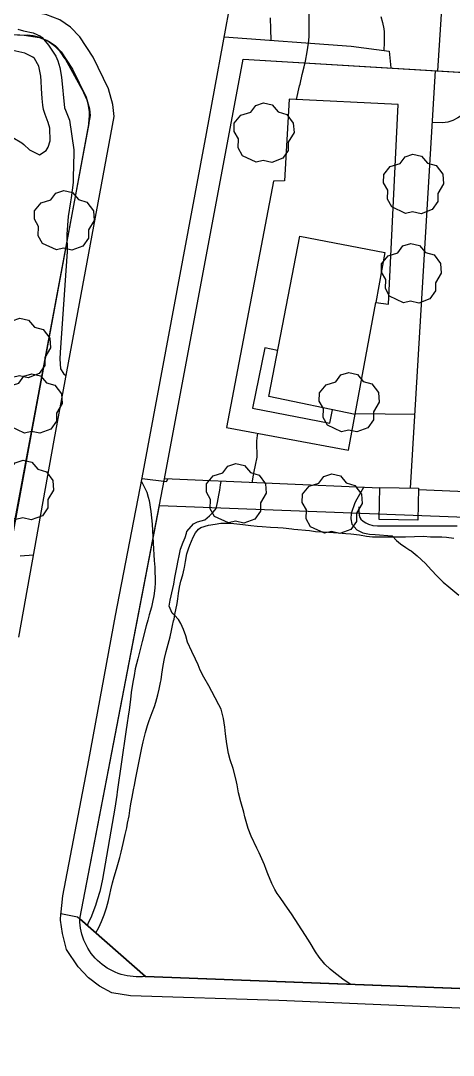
# Model space of a CAD drawing. Extents: x 483350 to 484165, y 4631134 to 4631561.
# Drawn here: x 484006.6 to 484034.9, y 4631381.4 to 4631449.1 of the extents above; entities that cross this region are included whole.
import ezdxf

# ---------------------------------------------------------------- set-up
doc = ezdxf.new("R2010")
doc.units = 0
doc.header["$MEASUREMENT"] = 0
doc.layers.add('1000_corbes', color=35, linetype='Continuous', plot=False)
doc.layers.add('1000_corbes mestres', color=37, linetype='Continuous', plot=False)
doc.layers.add('_POUM POLIGON', color=5, linetype='Continuous', lineweight=30)
for name, color, linetype in [('camins', 252, 'Continuous'), ('edificació', 252, 'Continuous'), ('illes', 252, 'Continuous'), ('parcel.les', 252, 'Continuous'), ('voreres', 252, 'Continuous')]:
    doc.layers.add(name, color=color, linetype=linetype)
doc.layers.add('vegetació_arbres', color=7, linetype='Continuous', true_color=0x8bb078)

msp = doc.modelspace()

# ---------------------------------------------------------------- linework, layer by layer
at = {"layer": '1000_corbes', "flags": 128}
for points in [[(484024.641, 4631443.944), (484024.858, 4631444.82), (484024.889, 4631444.937), (484025.028, 4631445.571), (484025.16, 4631446.082), (484025.251, 4631446.452), (484025.356, 4631447.046), (484025.442, 4631447.62), (484025.471, 4631448.047), (484025.473, 4631451.828), (484025.462, 4631451.946), (484025.381, 4631452.299), (484025.169, 4631452.888), (484025.021, 4631453.226), (484024.918, 4631453.447), (484024.71, 4631453.921), (484022.977, 4631456.342), (484022.694, 4631456.596), (484022.487, 4631456.783)], [(484024.641, 4631443.944), (484024.858, 4631444.82), (484024.889, 4631444.937), (484025.028, 4631445.571), (484025.16, 4631446.082), (484025.251, 4631446.452), (484025.356, 4631447.046), (484025.442, 4631447.62), (484025.471, 4631448.047), (484025.473, 4631451.828), (484025.462, 4631451.946), (484025.381, 4631452.299), (484025.169, 4631452.888), (484025.021, 4631453.226), (484024.918, 4631453.447), (484024.71, 4631453.921), (484022.977, 4631456.342), (484022.694, 4631456.596), (484022.487, 4631456.783)], [(484006.398, 4631448.531), (484006.772, 4631448.431), (484007.388, 4631448.302), (484007.869, 4631448.084), (484007.985, 4631447.985), (484008.407, 4631447.497), (484008.884, 4631446.772), (484009.019, 4631446.467), (484009.141, 4631446.029), (484009.254, 4631445.389), (484009.44, 4631443.396), (484009.516, 4631443.242), (484009.775, 4631442.584), (484010.063, 4631440.645), (484010.059, 4631440.234), (484010.034, 4631439.848), (484010.031, 4631439.522), (484010.028, 4631438.944), (484010.009, 4631438.492), (484009.964, 4631438), (484009.886, 4631437.495), (484009.845, 4631437.246), (484009.689, 4631436.283), (484009.611, 4631435.11), (484009.634, 4631433.975), (484009.162, 4631427.365), (484009.138, 4631426.956), (484009.198, 4631426.294), (484009.376, 4631425.988), (484009.561, 4631425.834)], [(484006.398, 4631448.531), (484006.772, 4631448.431), (484007.388, 4631448.302), (484007.869, 4631448.084), (484007.985, 4631447.985), (484008.407, 4631447.497), (484008.884, 4631446.772), (484009.019, 4631446.467), (484009.141, 4631446.029), (484009.254, 4631445.389), (484009.44, 4631443.396), (484009.516, 4631443.242), (484009.775, 4631442.584), (484010.063, 4631440.645), (484010.059, 4631440.234), (484010.034, 4631439.848), (484010.031, 4631439.522), (484010.028, 4631438.944), (484010.009, 4631438.492), (484009.964, 4631438), (484009.886, 4631437.495), (484009.845, 4631437.246), (484009.689, 4631436.283), (484009.611, 4631435.11), (484009.634, 4631433.975), (484009.162, 4631427.365), (484009.138, 4631426.956), (484009.198, 4631426.294), (484009.376, 4631425.988), (484009.561, 4631425.834)], [(484007.477, 4631446.627), (484007.387, 4631446.713), (484006.853, 4631446.963), (484006.073, 4631447.143)], [(484007.477, 4631446.627), (484007.387, 4631446.713), (484006.853, 4631446.963), (484006.073, 4631447.143)], [(484006.065, 4631441.455), (484006.659, 4631441.087), (484006.778, 4631440.98), (484007.158, 4631440.649), (484007.816, 4631440.315), (484008.249, 4631440.592), (484008.384, 4631440.815), (484008.522, 4631441.219), (484008.481, 4631442.058), (484008.373, 4631442.429), (484008.182, 4631442.957), (484008.083, 4631443.277), (484008.025, 4631443.572), (484007.977, 4631443.991), (484007.951, 4631444.65), (484007.918, 4631445.127), (484007.901, 4631445.454), (484007.767, 4631446.118), (484007.477, 4631446.627)], [(484006.065, 4631441.455), (484006.659, 4631441.087), (484006.778, 4631440.98), (484007.158, 4631440.649), (484007.816, 4631440.315), (484008.249, 4631440.592), (484008.384, 4631440.815), (484008.522, 4631441.219), (484008.481, 4631442.058), (484008.373, 4631442.429), (484008.182, 4631442.957), (484008.083, 4631443.277), (484008.025, 4631443.572), (484007.977, 4631443.991), (484007.951, 4631444.65), (484007.918, 4631445.127), (484007.901, 4631445.454), (484007.767, 4631446.118), (484007.477, 4631446.627)], [(484021.737, 4631418.85), (484021.837, 4631419.335), (484021.886, 4631419.592), (484021.967, 4631419.993), (484022.072, 4631420.528), (484022.067, 4631420.845), (484022.054, 4631421.201), (484022.062, 4631421.593), (484022.086, 4631421.942), (484022.118, 4631422.084)], [(484021.737, 4631418.85), (484021.837, 4631419.335), (484021.886, 4631419.592), (484021.967, 4631419.993), (484022.072, 4631420.528), (484022.067, 4631420.845), (484022.054, 4631421.201), (484022.062, 4631421.593), (484022.086, 4631421.942), (484022.118, 4631422.084)], [(484014.493, 4631418.926), (484014.844, 4631418.223), (484014.939, 4631417.911), (484014.991, 4631417.675), (484015.102, 4631416.973), (484015.191, 4631416.139), (484015.262, 4631414.891), (484015.324, 4631413.753), (484015.375, 4631413.325), (484015.393, 4631412.287), (484015.359, 4631411.951), (484015.304, 4631411.447), (484015.221, 4631411.02), (484015.141, 4631410.71), (484015.001, 4631410.201), (484014.903, 4631409.842), (484014.801, 4631409.477), (484014.535, 4631408.452), (484014.254, 4631407.327), (484014.087, 4631406.664), (484014.005, 4631406.227), (484013.932, 4631405.787), (484013.829, 4631405.104), (484013.768, 4631404.648), (484013.689, 4631403.987), (484013.63, 4631403.556), (484013.567, 4631403.133), (484013.471, 4631402.536), (484012.906, 4631398.61), (484012.878, 4631398.398), (484012.75, 4631397.539), (484011.946, 4631392.892), (484011.853, 4631392.49), (484011.755, 4631392.094), (484011.6, 4631391.54), (484011.491, 4631391.18), (484011.174, 4631390.373), (484011.034, 4631390.074), (484010.938, 4631389.861)], [(484014.493, 4631418.926), (484014.844, 4631418.223), (484014.939, 4631417.911), (484014.991, 4631417.675), (484015.102, 4631416.973), (484015.191, 4631416.139), (484015.262, 4631414.891), (484015.324, 4631413.753), (484015.375, 4631413.325), (484015.393, 4631412.287), (484015.359, 4631411.951), (484015.304, 4631411.447), (484015.221, 4631411.02), (484015.141, 4631410.71), (484015.001, 4631410.201), (484014.903, 4631409.842), (484014.801, 4631409.477), (484014.535, 4631408.452), (484014.254, 4631407.327), (484014.087, 4631406.664), (484014.005, 4631406.227), (484013.932, 4631405.787), (484013.829, 4631405.104), (484013.768, 4631404.648), (484013.689, 4631403.987), (484013.63, 4631403.556), (484013.567, 4631403.133), (484013.471, 4631402.536), (484012.906, 4631398.61), (484012.878, 4631398.398), (484012.75, 4631397.539), (484011.946, 4631392.892), (484011.853, 4631392.49), (484011.755, 4631392.094), (484011.6, 4631391.54), (484011.491, 4631391.18), (484011.174, 4631390.373), (484011.034, 4631390.074), (484010.938, 4631389.861)], [(484028.173, 4631386.012), (484027.69, 4631386.356), (484027.089, 4631386.801), (484026.848, 4631387.012), (484026.514, 4631387.334), (484026.141, 4631387.793), (484025.905, 4631388.141), (484025.537, 4631388.73), (484025.249, 4631389.205), (484024.334, 4631390.621), (484024.059, 4631391.003), (484023.866, 4631391.274), (484023.573, 4631391.683), (484023.391, 4631391.96), (484023.23, 4631392.223), (484023.028, 4631392.609), (484022.768, 4631393.253), (484022.668, 4631393.536), (484022.554, 4631393.828), (484022.204, 4631394.611), (484022.046, 4631394.926), (484021.673, 4631395.719), (484021.483, 4631396.202), (484021.388, 4631396.52), (484021.276, 4631396.975), (484021.209, 4631397.272), (484021.015, 4631397.953), (484020.853, 4631398.551), (484020.762, 4631399.059), (484020.676, 4631399.459), (484020.493, 4631400.135), (484020.313, 4631400.7), (484020.192, 4631401.116), (484020.083, 4631401.748), (484020.009, 4631402.401), (484019.963, 4631402.835), (484019.879, 4631403.422), (484019.705, 4631404.031), (484019.569, 4631404.309), (484019.319, 4631404.761), (484019.098, 4631405.185), (484018.909, 4631405.549), (484018.579, 4631406.127), (484018.348, 4631406.576), (484018.211, 4631406.926), (484018.039, 4631407.297), (484017.783, 4631407.79), (484017.51, 4631408.408), (484017.395, 4631408.818), (484017.257, 4631409.238), (484017.078, 4631409.637), (484016.914, 4631409.897), (484016.667, 4631410.173), (484016.513, 4631410.312), (484016.31, 4631410.769), (484016.372, 4631411.16), (484016.55, 4631411.92), (484016.611, 4631412.215), (484016.69, 4631412.65), (484016.803, 4631413.302), (484016.904, 4631413.76), (484016.967, 4631414.069), (484017.058, 4631414.493), (484017.229, 4631414.958), (484017.358, 4631415.257), (484017.448, 4631415.547), (484017.473, 4631415.659), (484017.897, 4631416.166), (484018.163, 4631416.276), (484018.639, 4631416.428), (484018.941, 4631416.674), (484019.194, 4631416.925), (484019.397, 4631417.162), (484019.481, 4631417.554), (484019.558, 4631418.023), (484019.623, 4631418.358), (484019.681, 4631418.698), (484019.705, 4631418.937)], [(484028.173, 4631386.012), (484027.69, 4631386.356), (484027.089, 4631386.801), (484026.848, 4631387.012), (484026.514, 4631387.334), (484026.141, 4631387.793), (484025.905, 4631388.141), (484025.537, 4631388.73), (484025.249, 4631389.205), (484024.334, 4631390.621), (484024.059, 4631391.003), (484023.866, 4631391.274), (484023.573, 4631391.683), (484023.391, 4631391.96), (484023.23, 4631392.223), (484023.028, 4631392.609), (484022.768, 4631393.253), (484022.668, 4631393.536), (484022.554, 4631393.828), (484022.204, 4631394.611), (484022.046, 4631394.926), (484021.673, 4631395.719), (484021.483, 4631396.202), (484021.388, 4631396.52), (484021.276, 4631396.975), (484021.209, 4631397.272), (484021.015, 4631397.953), (484020.853, 4631398.551), (484020.762, 4631399.059), (484020.676, 4631399.459), (484020.493, 4631400.135), (484020.313, 4631400.7), (484020.192, 4631401.116), (484020.083, 4631401.748), (484020.009, 4631402.401), (484019.963, 4631402.835), (484019.879, 4631403.422), (484019.705, 4631404.031), (484019.569, 4631404.309), (484019.319, 4631404.761), (484019.098, 4631405.185), (484018.909, 4631405.549), (484018.579, 4631406.127), (484018.348, 4631406.576), (484018.211, 4631406.926), (484018.039, 4631407.297), (484017.783, 4631407.79), (484017.51, 4631408.408), (484017.395, 4631408.818), (484017.257, 4631409.238), (484017.078, 4631409.637), (484016.914, 4631409.897), (484016.667, 4631410.173), (484016.513, 4631410.312), (484016.31, 4631410.769), (484016.372, 4631411.16), (484016.55, 4631411.92), (484016.611, 4631412.215), (484016.69, 4631412.65), (484016.803, 4631413.302), (484016.904, 4631413.76), (484016.967, 4631414.069), (484017.058, 4631414.493), (484017.229, 4631414.958), (484017.358, 4631415.257), (484017.448, 4631415.547), (484017.473, 4631415.659), (484017.897, 4631416.166), (484018.163, 4631416.276), (484018.639, 4631416.428), (484018.941, 4631416.674), (484019.194, 4631416.925), (484019.397, 4631417.162), (484019.481, 4631417.554), (484019.558, 4631418.023), (484019.623, 4631418.358), (484019.681, 4631418.698), (484019.705, 4631418.937)]]:
    msp.add_lwpolyline(points, dxfattribs=at)
at = {"layer": '1000_corbes mestres', "flags": 128}
for points in [[(484037.221, 4631445.613), (484037.103, 4631445.067), (484036.914, 4631444.774), (484036.681, 4631444.408), (484036.471, 4631443.983), (484036.198, 4631443.572), (484035.939, 4631443.284), (484035.593, 4631442.966), (484035.212, 4631442.728), (484034.892, 4631442.564), (484034.557, 4631442.455), (484034.218, 4631442.401), (484033.551, 4631442.428)], [(484037.221, 4631445.613), (484037.103, 4631445.067), (484036.914, 4631444.774), (484036.681, 4631444.408), (484036.471, 4631443.983), (484036.198, 4631443.572), (484035.939, 4631443.284), (484035.593, 4631442.966), (484035.212, 4631442.728), (484034.892, 4631442.564), (484034.557, 4631442.455), (484034.218, 4631442.401), (484033.551, 4631442.428)], [(484029.041, 4631418.539), (484028.606, 4631417.769), (484028.474, 4631417.527), (484028.241, 4631416.838), (484028.207, 4631416.476), (484028.278, 4631416.137), (484028.601, 4631415.755), (484028.988, 4631415.563), (484029.443, 4631415.47), (484029.815, 4631415.453), (484030.91, 4631415.36), (484031.212, 4631415.067), (484031.462, 4631414.842), (484031.816, 4631414.615), (484032.086, 4631414.436), (484032.163, 4631414.378), (484032.559, 4631414.064), (484033.11, 4631413.552), (484033.473, 4631413.155), (484033.858, 4631412.722), (484034.269, 4631412.347), (484034.637, 4631412.032), (484034.894, 4631411.816), (484035.28, 4631411.491)], [(484029.041, 4631418.539), (484028.606, 4631417.769), (484028.474, 4631417.527), (484028.241, 4631416.838), (484028.207, 4631416.476), (484028.278, 4631416.137), (484028.601, 4631415.755), (484028.988, 4631415.563), (484029.443, 4631415.47), (484029.815, 4631415.453), (484030.91, 4631415.36), (484031.212, 4631415.067), (484031.462, 4631414.842), (484031.816, 4631414.615), (484032.086, 4631414.436), (484032.163, 4631414.378), (484032.559, 4631414.064), (484033.11, 4631413.552), (484033.473, 4631413.155), (484033.858, 4631412.722), (484034.269, 4631412.347), (484034.637, 4631412.032), (484034.894, 4631411.816), (484035.28, 4631411.491)]]:
    msp.add_lwpolyline(points, dxfattribs=at)
at = {"layer": '_POUM POLIGON'}
for p, q in [((483902.32, 4631452.95), (484007.004, 4631448.142)), ((484009.495, 4631446.59), (484010.719, 4631444.365)), ((484011.037, 4631442.358), (484001.754, 4631392.786))]:
    msp.add_line(p, q, dxfattribs=at)
at = {"layer": '_POUM POLIGON', "flags": 128}
msp.add_lwpolyline([(484143.244, 4631439.068), (484141.617, 4631416.962, -0.017402), (484141.015, 4631411.428), (484136.758, 4631381.879), (484014.754, 4631386.53, -0.449743), (484010.45, 4631390.287), (484015.665, 4631417.351)], format="xyb", dxfattribs=at)
msp.add_lwpolyline([(484015.665, 4631417.351), (484141.171, 4631412.567)], dxfattribs=at)
at = {"layer": '_POUM POLIGON'}
for centre, start, end in [((484006.866, 4631445.145), 28.80486, 87.37015), ((484008.09, 4631442.919), 349.20668, 28.80486)]:
    msp.add_arc(centre, 3, start, end, dxfattribs=at)
at = {"layer": 'camins', "flags": 128}
for points in [[(484023.002, 4631447.809), (484022.976, 4631448.547), (484022.95, 4631449.285)], [(484023.002, 4631447.809), (484022.976, 4631448.547), (484022.95, 4631449.285)], [(484030.175, 4631449.372), (484030.294, 4631448.965), (484030.378, 4631448.569), (484030.402, 4631448.369), (484030.406, 4631448.169), (484030.389, 4631447.657), (484030.372, 4631447.145)], [(484030.175, 4631449.372), (484030.294, 4631448.965), (484030.378, 4631448.569), (484030.402, 4631448.369), (484030.406, 4631448.169), (484030.389, 4631447.657), (484030.372, 4631447.145)], [(484028.728, 4631417.264), (484028.742, 4631416.993), (484028.756, 4631416.722), (484028.799, 4631416.565), (484028.87, 4631416.46), (484029.018, 4631416.324), (484029.193, 4631416.215), (484029.379, 4631416.13), (484029.661, 4631416.05), (484029.948, 4631416.025), (484030.803, 4631416.031), (484031.658, 4631416.035), (484033.419, 4631416.03), (484035.179, 4631416.025)], [(484028.728, 4631417.264), (484028.742, 4631416.993), (484028.756, 4631416.722), (484028.799, 4631416.565), (484028.87, 4631416.46), (484029.018, 4631416.324), (484029.193, 4631416.215), (484029.379, 4631416.13), (484029.661, 4631416.05), (484029.948, 4631416.025), (484030.803, 4631416.031), (484031.658, 4631416.035), (484033.419, 4631416.03), (484035.179, 4631416.025)], [(484011.495, 4631389.375), (484011.696, 4631389.728), (484011.881, 4631390.131), (484012.049, 4631390.556), (484012.209, 4631391.015), (484012.337, 4631391.492), (484012.426, 4631391.89), (484012.493, 4631392.191), (484012.599, 4631392.656), (484012.706, 4631393.038), (484012.858, 4631393.542), (484013.073, 4631394.306), (484013.168, 4631394.651), (484013.296, 4631395.236), (484013.427, 4631395.812), (484013.526, 4631396.256), (484013.589, 4631396.565), (484013.692, 4631397.038), (484013.738, 4631397.389), (484013.792, 4631397.819), (484013.88, 4631398.263), (484013.971, 4631398.735), (484014.028, 4631399.049), (484014.119, 4631399.527), (484014.323, 4631400.507), (484014.413, 4631400.936), (484014.521, 4631401.486), (484014.605, 4631401.878), (484014.762, 4631402.495), (484014.897, 4631402.955), (484014.999, 4631403.284), (484015.19, 4631403.795), (484015.342, 4631404.191), (484015.434, 4631404.485), (484015.557, 4631404.956), (484015.645, 4631405.328), (484015.747, 4631405.764), (484015.788, 4631405.942), (484015.828, 4631406.31), (484015.909, 4631406.872), (484016.007, 4631407.339), (484016.118, 4631407.803), (484016.236, 4631408.268), (484016.369, 4631408.751), (484016.469, 4631409.173), (484016.534, 4631409.496), (484016.6, 4631409.808), (484016.628, 4631409.912), (484016.689, 4631410.218), (484016.823, 4631410.942), (484016.876, 4631411.239), (484016.931, 4631411.599), (484016.986, 4631412.006), (484017.081, 4631412.411), (484017.201, 4631412.819), (484017.3, 4631413.204), (484017.309, 4631413.287), (484017.37, 4631413.689), (484017.468, 4631414.199), (484017.584, 4631414.525), (484017.671, 4631414.764), (484017.874, 4631415.276), (484018.04, 4631415.568), (484018.234, 4631415.796), (484018.389, 4631415.921), (484018.883, 4631416.063), (484019.316, 4631416.136), (484019.689, 4631416.193), (484020.348, 4631416.207), (484021.135, 4631416.113), (484021.654, 4631416.049), (484022.078, 4631416.001), (484022.4, 4631415.975), (484022.957, 4631415.936), (484023.419, 4631415.924), (484023.769, 4631415.894), (484024.356, 4631415.828), (484024.47, 4631415.817), (484025.498, 4631415.71), (484025.906, 4631415.66), (484026.403, 4631415.627), (484026.752, 4631415.614), (484027.378, 4631415.562), (484027.873, 4631415.525), (484028.208, 4631415.503), (484028.772, 4631415.437), (484029.247, 4631415.354), (484029.621, 4631415.303), (484030.199, 4631415.299), (484031.385, 4631415.313), (484031.796, 4631415.303), (484032.974, 4631415.357), (484033.438, 4631415.31), (484034.178, 4631415.306), (484034.482, 4631415.274), (484034.955, 4631415.225)], [(484011.495, 4631389.375), (484011.696, 4631389.728), (484011.881, 4631390.131), (484012.049, 4631390.556), (484012.209, 4631391.015), (484012.337, 4631391.492), (484012.426, 4631391.89), (484012.493, 4631392.191), (484012.599, 4631392.656), (484012.706, 4631393.038), (484012.858, 4631393.542), (484013.073, 4631394.306), (484013.168, 4631394.651), (484013.296, 4631395.236), (484013.427, 4631395.812), (484013.526, 4631396.256), (484013.589, 4631396.565), (484013.692, 4631397.038), (484013.738, 4631397.389), (484013.792, 4631397.819), (484013.88, 4631398.263), (484013.971, 4631398.735), (484014.028, 4631399.049), (484014.119, 4631399.527), (484014.323, 4631400.507), (484014.413, 4631400.936), (484014.521, 4631401.486), (484014.605, 4631401.878), (484014.762, 4631402.495), (484014.897, 4631402.955), (484014.999, 4631403.284), (484015.19, 4631403.795), (484015.342, 4631404.191), (484015.434, 4631404.485), (484015.557, 4631404.956), (484015.645, 4631405.328), (484015.747, 4631405.764), (484015.788, 4631405.942), (484015.828, 4631406.31), (484015.909, 4631406.872), (484016.007, 4631407.339), (484016.118, 4631407.803), (484016.236, 4631408.268), (484016.369, 4631408.751), (484016.469, 4631409.173), (484016.534, 4631409.496), (484016.6, 4631409.808), (484016.628, 4631409.912), (484016.689, 4631410.218), (484016.823, 4631410.942), (484016.876, 4631411.239), (484016.931, 4631411.599), (484016.986, 4631412.006), (484017.081, 4631412.411), (484017.201, 4631412.819), (484017.3, 4631413.204), (484017.309, 4631413.287), (484017.37, 4631413.689), (484017.468, 4631414.199), (484017.584, 4631414.525), (484017.671, 4631414.764), (484017.874, 4631415.276), (484018.04, 4631415.568), (484018.234, 4631415.796), (484018.389, 4631415.921), (484018.883, 4631416.063), (484019.316, 4631416.136), (484019.689, 4631416.193), (484020.348, 4631416.207), (484021.135, 4631416.113), (484021.654, 4631416.049), (484022.078, 4631416.001), (484022.4, 4631415.975), (484022.957, 4631415.936), (484023.419, 4631415.924), (484023.769, 4631415.894), (484024.356, 4631415.828), (484024.47, 4631415.817), (484025.498, 4631415.71), (484025.906, 4631415.66), (484026.403, 4631415.627), (484026.752, 4631415.614), (484027.378, 4631415.562), (484027.873, 4631415.525), (484028.208, 4631415.503), (484028.772, 4631415.437), (484029.247, 4631415.354), (484029.621, 4631415.303), (484030.199, 4631415.299), (484031.385, 4631415.313), (484031.796, 4631415.303), (484032.974, 4631415.357), (484033.438, 4631415.31), (484034.178, 4631415.306), (484034.482, 4631415.274), (484034.955, 4631415.225)], [(484006.557, 4631414.059), (484007.424, 4631414.128)], [(484006.557, 4631414.059), (484007.424, 4631414.128)]]:
    msp.add_lwpolyline(points, dxfattribs=at)
at = {"layer": 'edificació', "flags": 128}
for points in [[(484031.318, 4631443.61), (484024.179, 4631443.967), (484023.865, 4631438.608), (484023.143, 4631438.596), (484020.066, 4631422.469), (484028.063, 4631420.968), (484029.858, 4631430.655), (484030.672, 4631430.53), (484031.318, 4631443.61)], [(484031.318, 4631443.61), (484024.179, 4631443.967), (484023.865, 4631438.608), (484023.143, 4631438.596), (484020.066, 4631422.469), (484028.063, 4631420.968), (484029.858, 4631430.655), (484030.672, 4631430.53), (484031.318, 4631443.61)], [(484028.496, 4631423.304), (484022.83, 4631424.502), (484024.869, 4631434.992), (484030.431, 4631433.924), (484029.858, 4631430.655)], [(484028.496, 4631423.304), (484022.83, 4631424.502), (484024.869, 4631434.992), (484030.431, 4631433.924), (484029.858, 4631430.655)], [(484023.415, 4631427.509), (484022.567, 4631427.677), (484021.777, 4631423.738), (484026.825, 4631422.745), (484027.003, 4631423.62)], [(484023.415, 4631427.509), (484022.567, 4631427.677), (484021.777, 4631423.738), (484026.825, 4631422.745), (484027.003, 4631423.62)]]:
    msp.add_lwpolyline(points, dxfattribs=at)
at = {"layer": 'illes', "flags": 128}
msp.add_lwpolyline([(483998.511, 4631448.562), (484006.8, 4631448.151), (484007.818, 4631447.989), (484008.412, 4631447.755), (484008.84, 4631447.465), (484009.243, 4631447.049), (484009.975, 4631445.927), (484010.875, 4631444.081), (484011.089, 4631443.314), (484011.136, 4631442.877), (484007.246, 4631421.924), (484004.803, 4631408.734)], dxfattribs=at)
msp.add_lwpolyline([(483998.511, 4631448.562), (484006.8, 4631448.151), (484007.818, 4631447.989), (484008.412, 4631447.755), (484008.84, 4631447.465), (484009.243, 4631447.049), (484009.975, 4631445.927), (484010.875, 4631444.081), (484011.089, 4631443.314), (484011.136, 4631442.877), (484007.246, 4631421.924), (484004.803, 4631408.734)], dxfattribs=at)
msp.add_lwpolyline([(484102.883, 4631415.787), (484113.402, 4631415.644), (484137.857, 4631412.898), (484142.492, 4631412.435), (484142.152, 4631409.036), (484140.856, 4631405.946), (484139.132, 4631395.555), (484136.573, 4631381.683), (484121.55, 4631382.223), (484082.642, 4631383.85), (484067.661, 4631384.477), (484064.415, 4631384.595), (484052.528, 4631385.071), (484014.754, 4631386.53), (484010.45, 4631390.287), (484016.001, 4631419.095), (484021.159, 4631446.579), (484050.46, 4631444.817), (484051.96, 4631444.334), (484058.279, 4631443.843), (484065.569, 4631443.58), (484065.592, 4631443.923), (484084.663, 4631442.673), (484104.49, 4631441.452)], close=True, dxfattribs=at)
msp.add_lwpolyline([(484102.883, 4631415.787), (484113.402, 4631415.644), (484137.857, 4631412.898), (484142.492, 4631412.435), (484142.152, 4631409.036), (484140.856, 4631405.946), (484139.132, 4631395.555), (484136.573, 4631381.683), (484121.55, 4631382.223), (484082.642, 4631383.85), (484067.661, 4631384.477), (484064.415, 4631384.595), (484052.528, 4631385.071), (484014.754, 4631386.53), (484010.45, 4631390.287), (484016.001, 4631419.095), (484021.159, 4631446.579), (484050.46, 4631444.817), (484051.96, 4631444.334), (484058.279, 4631443.843), (484065.569, 4631443.58), (484065.592, 4631443.923), (484084.663, 4631442.673), (484104.49, 4631441.452)], close=True, dxfattribs=at)
at = {"layer": 'parcel.les', "flags": 128}
for points in [[(484016.001, 4631419.095), (484021.159, 4631446.579)], [(484016.001, 4631419.095), (484021.159, 4631446.579)], [(484021.159, 4631446.579), (484050.632, 4631444.807)], [(484021.159, 4631446.579), (484050.632, 4631444.807)], [(484032.122, 4631418.499), (484033.754, 4631445.822)], [(484032.122, 4631418.499), (484033.754, 4631445.822)], [(484050.632, 4631444.807), (484049.096, 4631417.683), (484032.651, 4631418.385)], [(484050.632, 4631444.807), (484049.096, 4631417.683), (484032.651, 4631418.385)], [(484028.508, 4631423.372), (484032.411, 4631423.34)], [(484028.508, 4631423.372), (484032.411, 4631423.34)], [(484030.111, 4631418.493), (484016.001, 4631419.095)], [(484030.111, 4631418.493), (484016.001, 4631419.095)], [(484032.603, 4631416.403), (484030.061, 4631416.437), (484030.112, 4631418.526), (484032.654, 4631418.492), (484032.603, 4631416.403)], [(484032.603, 4631416.403), (484030.061, 4631416.437), (484030.112, 4631418.526), (484032.654, 4631418.492), (484032.603, 4631416.403)], [(484010.45, 4631390.287), (484014.754, 4631386.53), (484052.528, 4631385.071)], [(484010.45, 4631390.287), (484014.754, 4631386.53), (484052.528, 4631385.071)]]:
    msp.add_lwpolyline(points, dxfattribs=at)
at = {"layer": 'vegetació_arbres', "flags": 128}
for points in [[(484022.014, 4631439.829), (484021.106, 4631440.253), (484020.824, 4631440.761), (484020.846, 4631441.359), (484020.57, 4631441.839), (484020.578, 4631442.387), (484021.01, 4631442.909), (484021.65, 4631443.107), (484021.978, 4631443.547), (484022.494, 4631443.713), (484023.062, 4631443.583), (484023.454, 4631443.129), (484024.016, 4631442.963), (484024.442, 4631442.395), (484024.49, 4631441.769), (484024.114, 4631441.139), (484024.114, 4631440.603), (484023.75, 4631440.083), (484023.026, 4631439.815), (484022.472, 4631439.939), (484022.014, 4631439.829)], [(484022.014, 4631439.829), (484021.106, 4631440.253), (484020.824, 4631440.761), (484020.846, 4631441.359), (484020.57, 4631441.839), (484020.578, 4631442.387), (484021.01, 4631442.909), (484021.65, 4631443.107), (484021.978, 4631443.547), (484022.494, 4631443.713), (484023.062, 4631443.583), (484023.454, 4631443.129), (484024.016, 4631442.963), (484024.442, 4631442.395), (484024.49, 4631441.769), (484024.114, 4631441.139), (484024.114, 4631440.603), (484023.75, 4631440.083), (484023.026, 4631439.815), (484022.472, 4631439.939), (484022.014, 4631439.829)], [(484031.803, 4631436.473), (484030.895, 4631436.897), (484030.613, 4631437.405), (484030.635, 4631438.003), (484030.359, 4631438.483), (484030.367, 4631439.031), (484030.799, 4631439.553), (484031.439, 4631439.751), (484031.767, 4631440.191), (484032.283, 4631440.357), (484032.851, 4631440.227), (484033.243, 4631439.773), (484033.805, 4631439.607), (484034.231, 4631439.039), (484034.279, 4631438.413), (484033.903, 4631437.783), (484033.903, 4631437.247), (484033.539, 4631436.727), (484032.815, 4631436.459), (484032.261, 4631436.583), (484031.803, 4631436.473)], [(484031.803, 4631436.473), (484030.895, 4631436.897), (484030.613, 4631437.405), (484030.635, 4631438.003), (484030.359, 4631438.483), (484030.367, 4631439.031), (484030.799, 4631439.553), (484031.439, 4631439.751), (484031.767, 4631440.191), (484032.283, 4631440.357), (484032.851, 4631440.227), (484033.243, 4631439.773), (484033.805, 4631439.607), (484034.231, 4631439.039), (484034.279, 4631438.413), (484033.903, 4631437.783), (484033.903, 4631437.247), (484033.539, 4631436.727), (484032.815, 4631436.459), (484032.261, 4631436.583), (484031.803, 4631436.473)], [(484008.919, 4631434.084), (484008.011, 4631434.508), (484007.729, 4631435.016), (484007.751, 4631435.614), (484007.475, 4631436.094), (484007.483, 4631436.642), (484007.915, 4631437.164), (484008.555, 4631437.362), (484008.883, 4631437.802), (484009.399, 4631437.968), (484009.967, 4631437.838), (484010.359, 4631437.384), (484010.921, 4631437.218), (484011.347, 4631436.65), (484011.395, 4631436.024), (484011.019, 4631435.394), (484011.019, 4631434.858), (484010.655, 4631434.338), (484009.931, 4631434.07), (484009.377, 4631434.194), (484008.919, 4631434.084)], [(484008.919, 4631434.084), (484008.011, 4631434.508), (484007.729, 4631435.016), (484007.751, 4631435.614), (484007.475, 4631436.094), (484007.483, 4631436.642), (484007.915, 4631437.164), (484008.555, 4631437.362), (484008.883, 4631437.802), (484009.399, 4631437.968), (484009.967, 4631437.838), (484010.359, 4631437.384), (484010.921, 4631437.218), (484011.347, 4631436.65), (484011.395, 4631436.024), (484011.019, 4631435.394), (484011.019, 4631434.858), (484010.655, 4631434.338), (484009.931, 4631434.07), (484009.377, 4631434.194), (484008.919, 4631434.084)], [(484031.662, 4631430.626), (484030.754, 4631431.05), (484030.472, 4631431.558), (484030.494, 4631432.156), (484030.218, 4631432.636), (484030.226, 4631433.184), (484030.658, 4631433.706), (484031.298, 4631433.904), (484031.626, 4631434.344), (484032.142, 4631434.51), (484032.71, 4631434.38), (484033.102, 4631433.926), (484033.664, 4631433.76), (484034.09, 4631433.192), (484034.138, 4631432.566), (484033.762, 4631431.936), (484033.762, 4631431.4), (484033.398, 4631430.88), (484032.674, 4631430.612), (484032.12, 4631430.736), (484031.662, 4631430.626)], [(484031.662, 4631430.626), (484030.754, 4631431.05), (484030.472, 4631431.558), (484030.494, 4631432.156), (484030.218, 4631432.636), (484030.226, 4631433.184), (484030.658, 4631433.706), (484031.298, 4631433.904), (484031.626, 4631434.344), (484032.142, 4631434.51), (484032.71, 4631434.38), (484033.102, 4631433.926), (484033.664, 4631433.76), (484034.09, 4631433.192), (484034.138, 4631432.566), (484033.762, 4631431.936), (484033.762, 4631431.4), (484033.398, 4631430.88), (484032.674, 4631430.612), (484032.12, 4631430.736), (484031.662, 4631430.626)], [(484006.053, 4631425.737), (484005.145, 4631426.161), (484004.863, 4631426.669), (484004.885, 4631427.267), (484004.609, 4631427.747), (484004.617, 4631428.295), (484005.049, 4631428.817), (484005.689, 4631429.015), (484006.017, 4631429.455), (484006.533, 4631429.621), (484007.101, 4631429.491), (484007.493, 4631429.037), (484008.055, 4631428.871), (484008.481, 4631428.303), (484008.529, 4631427.677), (484008.153, 4631427.047), (484008.153, 4631426.511), (484007.789, 4631425.991), (484007.065, 4631425.723), (484006.511, 4631425.847), (484006.053, 4631425.737)], [(484006.053, 4631425.737), (484005.145, 4631426.161), (484004.863, 4631426.669), (484004.885, 4631427.267), (484004.609, 4631427.747), (484004.617, 4631428.295), (484005.049, 4631428.817), (484005.689, 4631429.015), (484006.017, 4631429.455), (484006.533, 4631429.621), (484007.101, 4631429.491), (484007.493, 4631429.037), (484008.055, 4631428.871), (484008.481, 4631428.303), (484008.529, 4631427.677), (484008.153, 4631427.047), (484008.153, 4631426.511), (484007.789, 4631425.991), (484007.065, 4631425.723), (484006.511, 4631425.847), (484006.053, 4631425.737)], [(484006.822, 4631422.096), (484005.914, 4631422.52), (484005.632, 4631423.028), (484005.654, 4631423.626), (484005.378, 4631424.106), (484005.386, 4631424.654), (484005.818, 4631425.176), (484006.458, 4631425.374), (484006.786, 4631425.814), (484007.302, 4631425.98), (484007.87, 4631425.85), (484008.262, 4631425.396), (484008.824, 4631425.23), (484009.25, 4631424.662), (484009.298, 4631424.036), (484008.922, 4631423.406), (484008.922, 4631422.87), (484008.558, 4631422.35), (484007.834, 4631422.082), (484007.28, 4631422.206), (484006.822, 4631422.096)], [(484006.822, 4631422.096), (484005.914, 4631422.52), (484005.632, 4631423.028), (484005.654, 4631423.626), (484005.378, 4631424.106), (484005.386, 4631424.654), (484005.818, 4631425.176), (484006.458, 4631425.374), (484006.786, 4631425.814), (484007.302, 4631425.98), (484007.87, 4631425.85), (484008.262, 4631425.396), (484008.824, 4631425.23), (484009.25, 4631424.662), (484009.298, 4631424.036), (484008.922, 4631423.406), (484008.922, 4631422.87), (484008.558, 4631422.35), (484007.834, 4631422.082), (484007.28, 4631422.206), (484006.822, 4631422.096)], [(484027.59, 4631422.182), (484026.682, 4631422.606), (484026.4, 4631423.114), (484026.422, 4631423.712), (484026.146, 4631424.192), (484026.154, 4631424.74), (484026.586, 4631425.262), (484027.226, 4631425.46), (484027.554, 4631425.9), (484028.07, 4631426.066), (484028.638, 4631425.936), (484029.03, 4631425.482), (484029.592, 4631425.316), (484030.018, 4631424.748), (484030.066, 4631424.122), (484029.69, 4631423.492), (484029.69, 4631422.956), (484029.326, 4631422.436), (484028.602, 4631422.168), (484028.048, 4631422.292), (484027.59, 4631422.182)], [(484027.59, 4631422.182), (484026.682, 4631422.606), (484026.4, 4631423.114), (484026.422, 4631423.712), (484026.146, 4631424.192), (484026.154, 4631424.74), (484026.586, 4631425.262), (484027.226, 4631425.46), (484027.554, 4631425.9), (484028.07, 4631426.066), (484028.638, 4631425.936), (484029.03, 4631425.482), (484029.592, 4631425.316), (484030.018, 4631424.748), (484030.066, 4631424.122), (484029.69, 4631423.492), (484029.69, 4631422.956), (484029.326, 4631422.436), (484028.602, 4631422.168), (484028.048, 4631422.292), (484027.59, 4631422.182)], [(484006.264, 4631416.43), (484005.356, 4631416.854), (484005.074, 4631417.362), (484005.096, 4631417.96), (484004.82, 4631418.44), (484004.828, 4631418.988), (484005.26, 4631419.51), (484005.9, 4631419.708), (484006.228, 4631420.148), (484006.744, 4631420.314), (484007.312, 4631420.184), (484007.704, 4631419.73), (484008.266, 4631419.564), (484008.692, 4631418.996), (484008.74, 4631418.37), (484008.364, 4631417.74), (484008.364, 4631417.204), (484008, 4631416.684), (484007.276, 4631416.416), (484006.722, 4631416.54), (484006.264, 4631416.43)], [(484006.264, 4631416.43), (484005.356, 4631416.854), (484005.074, 4631417.362), (484005.096, 4631417.96), (484004.82, 4631418.44), (484004.828, 4631418.988), (484005.26, 4631419.51), (484005.9, 4631419.708), (484006.228, 4631420.148), (484006.744, 4631420.314), (484007.312, 4631420.184), (484007.704, 4631419.73), (484008.266, 4631419.564), (484008.692, 4631418.996), (484008.74, 4631418.37), (484008.364, 4631417.74), (484008.364, 4631417.204), (484008, 4631416.684), (484007.276, 4631416.416), (484006.722, 4631416.54), (484006.264, 4631416.43)], [(484020.193, 4631416.214), (484019.285, 4631416.638), (484019.003, 4631417.146), (484019.025, 4631417.744), (484018.749, 4631418.224), (484018.757, 4631418.772), (484019.189, 4631419.294), (484019.829, 4631419.492), (484020.157, 4631419.932), (484020.673, 4631420.098), (484021.241, 4631419.968), (484021.633, 4631419.514), (484022.195, 4631419.348), (484022.621, 4631418.78), (484022.669, 4631418.154), (484022.293, 4631417.524), (484022.293, 4631416.988), (484021.929, 4631416.468), (484021.205, 4631416.2), (484020.651, 4631416.324), (484020.193, 4631416.214)], [(484020.193, 4631416.214), (484019.285, 4631416.638), (484019.003, 4631417.146), (484019.025, 4631417.744), (484018.749, 4631418.224), (484018.757, 4631418.772), (484019.189, 4631419.294), (484019.829, 4631419.492), (484020.157, 4631419.932), (484020.673, 4631420.098), (484021.241, 4631419.968), (484021.633, 4631419.514), (484022.195, 4631419.348), (484022.621, 4631418.78), (484022.669, 4631418.154), (484022.293, 4631417.524), (484022.293, 4631416.988), (484021.929, 4631416.468), (484021.205, 4631416.2), (484020.651, 4631416.324), (484020.193, 4631416.214)], [(484026.476, 4631415.541), (484025.568, 4631415.965), (484025.286, 4631416.473), (484025.308, 4631417.071), (484025.032, 4631417.551), (484025.04, 4631418.099), (484025.472, 4631418.621), (484026.112, 4631418.819), (484026.44, 4631419.259), (484026.956, 4631419.425), (484027.524, 4631419.295), (484027.916, 4631418.841), (484028.478, 4631418.675), (484028.904, 4631418.107), (484028.952, 4631417.481), (484028.576, 4631416.851), (484028.576, 4631416.315), (484028.212, 4631415.795), (484027.488, 4631415.527), (484026.934, 4631415.651), (484026.476, 4631415.541)], [(484026.476, 4631415.541), (484025.568, 4631415.965), (484025.286, 4631416.473), (484025.308, 4631417.071), (484025.032, 4631417.551), (484025.04, 4631418.099), (484025.472, 4631418.621), (484026.112, 4631418.819), (484026.44, 4631419.259), (484026.956, 4631419.425), (484027.524, 4631419.295), (484027.916, 4631418.841), (484028.478, 4631418.675), (484028.904, 4631418.107), (484028.952, 4631417.481), (484028.576, 4631416.851), (484028.576, 4631416.315), (484028.212, 4631415.795), (484027.488, 4631415.527), (484026.934, 4631415.651), (484026.476, 4631415.541)]]:
    msp.add_lwpolyline(points, dxfattribs=at)
at = {"layer": 'voreres', "flags": 128}
for points in [[(484034.626, 4631457.917), (484034.578, 4631456.616), (484033.895, 4631445.813)], [(484034.626, 4631457.917), (484034.578, 4631456.616), (484033.895, 4631445.813)], [(484009.204, 4631390.544), (484009.349, 4631391.807), (484011.036, 4631400.693), (484012.798, 4631410.152), (484014.54, 4631419.171), (484018.749, 4631441.712), (484020.932, 4631453.606)], [(484009.204, 4631390.544), (484009.349, 4631391.807), (484011.036, 4631400.693), (484012.798, 4631410.152), (484014.54, 4631419.171), (484018.749, 4631441.712), (484020.932, 4631453.606)], [(484006.451, 4631408.742), (484008.782, 4631421.64), (484012.714, 4631442.817), (484012.627, 4631443.611), (484012.341, 4631444.638), (484011.335, 4631446.701), (484010.466, 4631448.032), (484009.847, 4631448.671), (484009.145, 4631449.147), (484008.231, 4631449.507), (484006.96, 4631449.709), (483998.583, 4631450.125), (483980.513, 4631450.932), (483961.565, 4631451.748)], [(484006.451, 4631408.742), (484008.782, 4631421.64), (484012.714, 4631442.817), (484012.627, 4631443.611), (484012.341, 4631444.638), (484011.335, 4631446.701), (484010.466, 4631448.032), (484009.847, 4631448.671), (484009.145, 4631449.147), (484008.231, 4631449.507), (484006.96, 4631449.709), (483998.583, 4631450.125), (483980.513, 4631450.932), (483961.565, 4631451.748)], [(484019.909, 4631448.034), (484028.242, 4631447.427), (484030.729, 4631447.098), (484030.822, 4631445.998)], [(484019.909, 4631448.034), (484028.242, 4631447.427), (484030.729, 4631447.098), (484030.822, 4631445.998)], [(484014.53, 4631419.119), (484016.135, 4631418.917), (484016.213, 4631419.086)], [(484014.53, 4631419.119), (484016.135, 4631418.917), (484016.213, 4631419.086)], [(484112.106, 4631381.363), (484094.795, 4631382.025), (484074.82, 4631382.904), (484056.69, 4631383.517), (484037.908, 4631384.334), (484023.493, 4631384.955), (484013.773, 4631385.267), (484012.557, 4631385.458), (484011.742, 4631385.88), (484011.022, 4631386.432), (484010.347, 4631387.152), (484009.59, 4631388.297), (484009.309, 4631389.336), (484009.181, 4631390.215), (484009.21, 4631390.636), (484010.294, 4631390.429), (484010.45, 4631390.287)], [(484112.106, 4631381.363), (484094.795, 4631382.025), (484074.82, 4631382.904), (484056.69, 4631383.517), (484037.908, 4631384.334), (484023.493, 4631384.955), (484013.773, 4631385.267), (484012.557, 4631385.458), (484011.742, 4631385.88), (484011.022, 4631386.432), (484010.347, 4631387.152), (484009.59, 4631388.297), (484009.309, 4631389.336), (484009.181, 4631390.215), (484009.21, 4631390.636), (484010.294, 4631390.429), (484010.45, 4631390.287)]]:
    msp.add_lwpolyline(points, dxfattribs=at)

doc.saveas('drawing.dxf')
